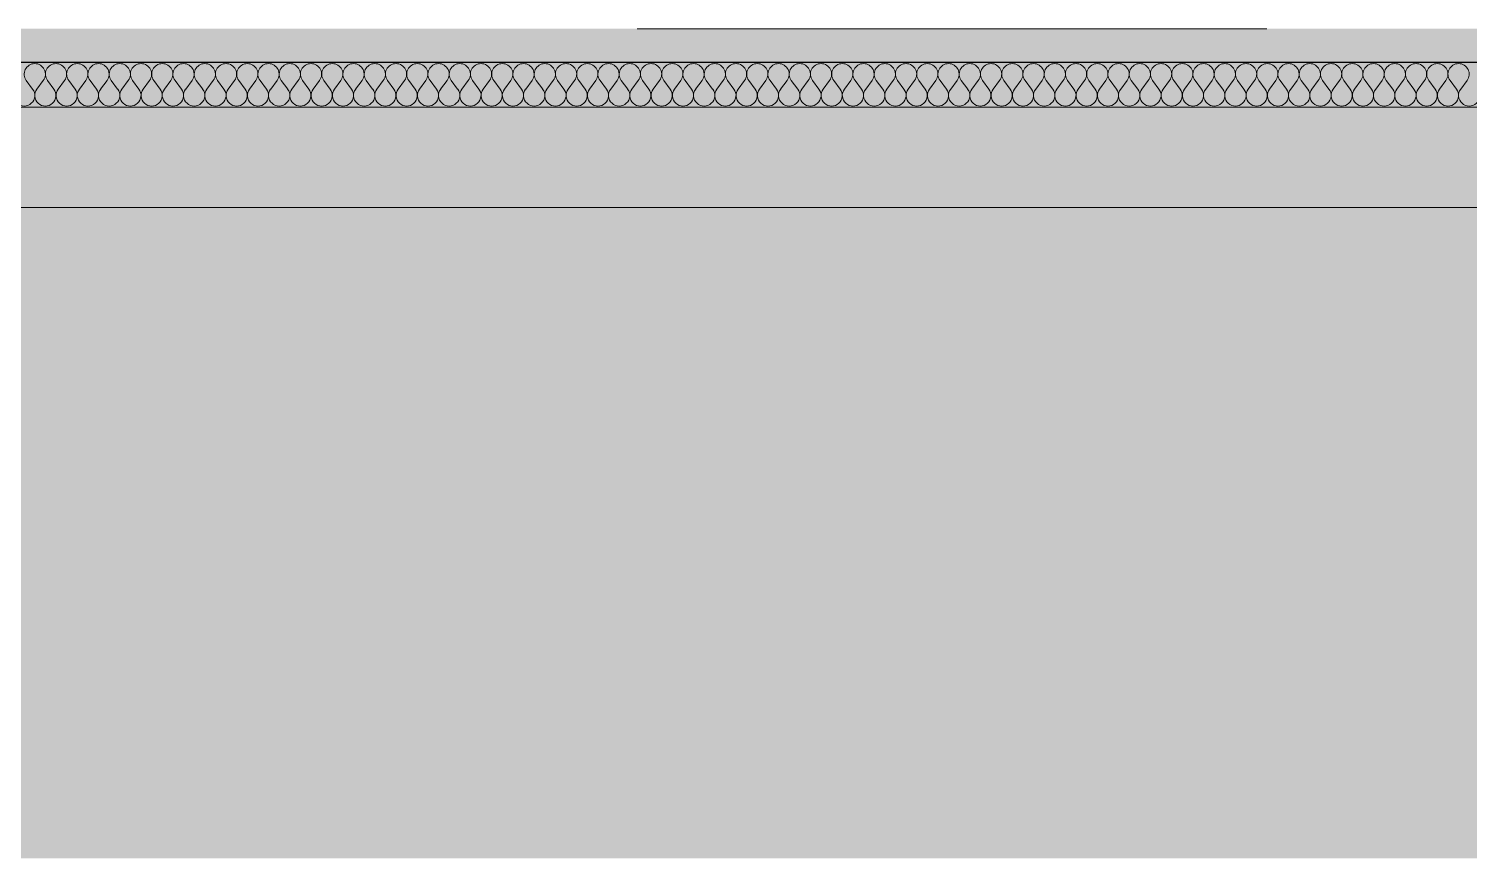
# Model space of a CAD drawing. Header units: millimetres. Extents: x -46169 to 174149, y -86316 to 18123.
# Drawn here: x 118175 to 121403, y -86316 to -84458 of the extents above; entities that cross this region are included whole.
import ezdxf

# ---------------------------------------------------------------- set-up
doc = ezdxf.new("R2010")
doc.units = ezdxf.units.MM
doc.header["$MEASUREMENT"] = 0
doc.linetypes.add('Dashed', pattern=[2822.222233, 1411.111116, -1411.111116])
doc.linetypes.add('Wipeout_Contour', pattern=[1000, 0, -1000])
doc.layers.add('A04_A04_1_A-35-M_FFE_Sanitary', color=7, linetype='Continuous')
doc.layers.add('A04_A04_1_New_A-20-M_Floor_Slab', color=7, linetype='Continuous')
for name, color, linetype, lineweight, true_color in [('A04_A04_1_A-35-M_FFE_Sanitary_Pen_No__105', 7, 'Continuous', 15, 0xa6a6a6), ('A04_A04_1_New_A-20-M_Floor_Slab_Pen_No__107', 7, 'Continuous', 15, 0xa6a6a6), ('A04_A04_1_New_A-20-M_Floor_Slab_Pen_No__109', 7, 'Continuous', 15, 0xa6a6a6), ('A04_A04_1_New_A-20-M_Floor_Slab_Pen_No__147', 7, 'Continuous', 0, 0x606060), ('A04_A04_1_New_A-20-M_Floor_Slab_Pen_No__162', 7, 'Continuous', 0, 0xe47200)]:
    doc.layers.add(name, color=color, linetype=linetype, lineweight=lineweight, true_color=true_color)
doc.layers.add('A04_A04_1_A-95-P_Drawing_Pen_No__84', color=8, linetype='Continuous', lineweight=20)
doc.layers.add('A04_A04_1_New_A-20-M_Floor_Slab_Pen_No__1', color=7, linetype='Continuous', lineweight=13)

# ---------------------------------------------------------------- blocks, each defined once
blk = doc.blocks.new('*X21', base_point=(139020.8, -92453.4))
at = {"layer": 'A04_A04_1_New_A-20-M_Floor_Slab_Pen_No__107', "linetype": 'Continuous'}
for p, q in [((118183.8, -84592.9), (118169.6, -84573.9)), ((118193.4, -84592.9), (118207.6, -84573.9)), ((118231.5, -84592.9), (118217.2, -84573.9)), ((118241, -84592.9), (118255.3, -84573.9)), ((118279.1, -84592.9), (118264.8, -84573.9)), ((118288.6, -84592.9), (118302.9, -84573.9)), ((118326.7, -84592.9), (118312.4, -84573.9)), ((118336.2, -84592.9), (118350.5, -84573.9)), ((118374.3, -84592.9), (118360, -84573.9)), ((118383.8, -84592.9), (118398.1, -84573.9)), ((118421.9, -84592.9), (118407.6, -84573.9)), ((118431.5, -84592.9), (118445.7, -84573.9)), ((118469.5, -84592.9), (118455.3, -84573.9)), ((118479.1, -84592.9), (118493.4, -84573.9)), ((118517.2, -84592.9), (118502.9, -84573.9)), ((118526.7, -84592.9), (118541, -84573.9)), ((118564.8, -84592.9), (118550.5, -84573.9)), ((118574.3, -84592.9), (118588.6, -84573.9)), ((118612.4, -84592.9), (118598.1, -84573.9)), ((118621.9, -84592.9), (118636.2, -84573.9)), ((118660, -84592.9), (118645.7, -84573.9)), ((118669.6, -84592.9), (118683.8, -84573.9)), ((118707.6, -84592.9), (118693.4, -84573.9)), ((118717.2, -84592.9), (118731.5, -84573.9)), ((118755.3, -84592.9), (118741, -84573.9)), ((118764.8, -84592.9), (118779.1, -84573.9)), ((118802.9, -84592.9), (118788.6, -84573.9)), ((118812.4, -84592.9), (118826.7, -84573.9)), ((118850.5, -84592.9), (118836.2, -84573.9)), ((118860, -84592.9), (118874.3, -84573.9)), ((118898.1, -84592.9), (118883.8, -84573.9)), ((118907.6, -84592.9), (118921.9, -84573.9)), ((118945.7, -84592.9), (118931.5, -84573.9)), ((118955.3, -84592.9), (118969.6, -84573.9)), ((118993.4, -84592.9), (118979.1, -84573.9)), ((119002.9, -84592.9), (119017.2, -84573.9)), ((119041, -84592.9), (119026.7, -84573.9)), ((119050.5, -84592.9), (119064.8, -84573.9)), ((119088.6, -84592.9), (119074.3, -84573.9)), ((119098.1, -84592.9), (119112.4, -84573.9)), ((119136.2, -84592.9), (119121.9, -84573.9)), ((119145.7, -84592.9), (119160, -84573.9)), ((119183.8, -84592.9), (119169.6, -84573.9)), ((119193.4, -84592.9), (119207.6, -84573.9)), ((119231.5, -84592.9), (119217.2, -84573.9)), ((119241, -84592.9), (119255.3, -84573.9)), ((119279.1, -84592.9), (119264.8, -84573.9)), ((119288.6, -84592.9), (119302.9, -84573.9)), ((119326.7, -84592.9), (119312.4, -84573.9)), ((119336.2, -84592.9), (119350.5, -84573.9)), ((119374.3, -84592.9), (119360, -84573.9)), ((119383.8, -84592.9), (119398.1, -84573.9)), ((119421.9, -84592.9), (119407.6, -84573.9)), ((119431.5, -84592.9), (119445.7, -84573.9)), ((119469.6, -84592.9), (119455.3, -84573.9)), ((119479.1, -84592.9), (119493.4, -84573.9)), ((119517.2, -84592.9), (119502.9, -84573.9)), ((119526.7, -84592.9), (119541, -84573.9)), ((119564.8, -84592.9), (119550.5, -84573.9)), ((119574.3, -84592.9), (119588.6, -84573.9)), ((119612.4, -84592.9), (119598.1, -84573.9)), ((119621.9, -84592.9), (119636.2, -84573.9)), ((119660, -84592.9), (119645.7, -84573.9)), ((119669.5, -84592.9), (119683.8, -84573.9)), ((119707.6, -84592.9), (119693.4, -84573.9)), ((119717.2, -84592.9), (119731.5, -84573.9)), ((119755.3, -84592.9), (119741, -84573.9)), ((119764.8, -84592.9), (119779.1, -84573.9)), ((119802.9, -84592.9), (119788.6, -84573.9)), ((119812.4, -84592.9), (119826.7, -84573.9)), ((119850.5, -84592.9), (119836.2, -84573.9)), ((119860, -84592.9), (119874.3, -84573.9)), ((119898.1, -84592.9), (119883.8, -84573.9)), ((119907.6, -84592.9), (119921.9, -84573.9)), ((119945.7, -84592.9), (119931.5, -84573.9)), ((119955.3, -84592.9), (119969.6, -84573.9)), ((119993.4, -84592.9), (119979.1, -84573.9)), ((120002.9, -84592.9), (120017.2, -84573.9)), ((120041, -84592.9), (120026.7, -84573.9)), ((120050.5, -84592.9), (120064.8, -84573.9)), ((120088.6, -84592.9), (120074.3, -84573.9)), ((120098.1, -84592.9), (120112.4, -84573.9)), ((120136.2, -84592.9), (120121.9, -84573.9)), ((120145.7, -84592.9), (120160, -84573.9)), ((120183.8, -84592.9), (120169.5, -84573.9)), ((120193.4, -84592.9), (120207.6, -84573.9)), ((120231.5, -84592.9), (120217.2, -84573.9)), ((120241, -84592.9), (120255.3, -84573.9)), ((120279.1, -84592.9), (120264.8, -84573.9)), ((120288.6, -84592.9), (120302.9, -84573.9)), ((120326.7, -84592.9), (120312.4, -84573.9)), ((120336.2, -84592.9), (120350.5, -84573.9)), ((120374.3, -84592.9), (120360, -84573.9)), ((120383.8, -84592.9), (120398.1, -84573.9)), ((120421.9, -84592.9), (120407.6, -84573.9)), ((120431.5, -84592.9), (120445.7, -84573.9)), ((120469.6, -84592.9), (120455.3, -84573.9)), ((120479.1, -84592.9), (120493.4, -84573.9)), ((120517.2, -84592.9), (120502.9, -84573.9)), ((120526.7, -84592.9), (120541, -84573.9)), ((120564.8, -84592.9), (120550.5, -84573.9)), ((120574.3, -84592.9), (120588.6, -84573.9)), ((120612.4, -84592.9), (120598.1, -84573.9)), ((120621.9, -84592.9), (120636.2, -84573.9)), ((120660, -84592.9), (120645.7, -84573.9)), ((120669.5, -84592.9), (120683.8, -84573.9)), ((120707.6, -84592.9), (120693.4, -84573.9)), ((120717.2, -84592.9), (120731.5, -84573.9)), ((120755.3, -84592.9), (120741, -84573.9)), ((120764.8, -84592.9), (120779.1, -84573.9)), ((120802.9, -84592.9), (120788.6, -84573.9)), ((120812.4, -84592.9), (120826.7, -84573.9)), ((120850.5, -84592.9), (120836.2, -84573.9)), ((120860, -84592.9), (120874.3, -84573.9)), ((120898.1, -84592.9), (120883.8, -84573.9)), ((120907.6, -84592.9), (120921.9, -84573.9)), ((120945.7, -84592.9), (120931.5, -84573.9)), ((120955.3, -84592.9), (120969.6, -84573.9)), ((120993.4, -84592.9), (120979.1, -84573.9)), ((121002.9, -84592.9), (121017.2, -84573.9)), ((121041, -84592.9), (121026.7, -84573.9)), ((121050.5, -84592.9), (121064.8, -84573.9)), ((121088.6, -84592.9), (121074.3, -84573.9)), ((121098.1, -84592.9), (121112.4, -84573.9)), ((121136.2, -84592.9), (121121.9, -84573.9)), ((121145.7, -84592.9), (121160, -84573.9)), ((121183.8, -84592.9), (121169.5, -84573.9)), ((121193.4, -84592.9), (121207.6, -84573.9)), ((121231.5, -84592.9), (121217.2, -84573.9)), ((121241, -84592.9), (121255.3, -84573.9)), ((121279.1, -84592.9), (121264.8, -84573.9)), ((121288.6, -84592.9), (121302.9, -84573.9)), ((121326.7, -84592.9), (121312.4, -84573.9)), ((121336.2, -84592.9), (121350.5, -84573.9)), ((121374.3, -84592.9), (121360, -84573.9)), ((121383.8, -84592.9), (121398.1, -84573.9))]:
    blk.add_line(p, q, dxfattribs=at)
for centre, start, end in [((118188.6, -84559.6), 90, 216.8699), ((118188.6, -84559.6), 323.1301, 90), ((118236.2, -84559.6), 90, 216.8699), ((118236.2, -84559.6), 323.1301, 90), ((118283.8, -84559.6), 90, 216.8699), ((118283.8, -84559.6), 323.1301, 90), ((118331.5, -84559.6), 90, 216.8699), ((118331.5, -84559.6), 323.1301, 90), ((118379.1, -84559.6), 90, 216.8699), ((118379.1, -84559.6), 323.1301, 90), ((118426.7, -84559.6), 90, 216.8699), ((118426.7, -84559.6), 323.1301, 90), ((118474.3, -84559.6), 90, 216.8699), ((118474.3, -84559.6), 323.1301, 90), ((118521.9, -84559.6), 90, 216.8699), ((118521.9, -84559.6), 323.1301, 90), ((118569.6, -84559.6), 90, 216.8699), ((118569.6, -84559.6), 323.1301, 90), ((118617.2, -84559.6), 90, 216.8699), ((118617.2, -84559.6), 323.1301, 90), ((118664.8, -84559.6), 90, 216.8699), ((118664.8, -84559.6), 323.1301, 90), ((118712.4, -84559.6), 90, 216.8699), ((118712.4, -84559.6), 323.1301, 90), ((118760, -84559.6), 90, 216.8699), ((118760, -84559.6), 323.1301, 90), ((118807.6, -84559.6), 90, 216.8699), ((118807.6, -84559.6), 323.1301, 90), ((118855.3, -84559.6), 90, 216.8699), ((118855.3, -84559.6), 323.1301, 90), ((118902.9, -84559.6), 90, 216.8699), ((118902.9, -84559.6), 323.1301, 90), ((118950.5, -84559.6), 90, 216.8699), ((118950.5, -84559.6), 323.1301, 90), ((118998.1, -84559.6), 90, 216.8699), ((118998.1, -84559.6), 323.1301, 90), ((119045.7, -84559.6), 90, 216.8699), ((119045.7, -84559.6), 323.1301, 90), ((119093.4, -84559.6), 90, 216.8699), ((119093.4, -84559.6), 323.1301, 90), ((119141, -84559.6), 90, 216.8699), ((119141, -84559.6), 323.1301, 90), ((119188.6, -84559.6), 90, 216.8699), ((119188.6, -84559.6), 323.1301, 90), ((119236.2, -84559.6), 90, 216.8699), ((119236.2, -84559.6), 323.1301, 90), ((119283.8, -84559.6), 90, 216.8699), ((119283.8, -84559.6), 323.1301, 90), ((119331.5, -84559.6), 90, 216.8699), ((119331.5, -84559.6), 323.1301, 90), ((119379.1, -84559.6), 90, 216.8699), ((119379.1, -84559.6), 323.1301, 90), ((119426.7, -84559.6), 90, 216.8699), ((119426.7, -84559.6), 323.1301, 90), ((119474.3, -84559.6), 90, 216.8699), ((119474.3, -84559.6), 323.1301, 90), ((119521.9, -84559.6), 90, 216.8699), ((119521.9, -84559.6), 323.1301, 90), ((119569.6, -84559.6), 90, 216.8699), ((119569.6, -84559.6), 323.1301, 90), ((119617.2, -84559.6), 90, 216.8699), ((119617.2, -84559.6), 323.1301, 90), ((119664.8, -84559.6), 90, 216.8699), ((119664.8, -84559.6), 323.1301, 90), ((119712.4, -84559.6), 90, 216.8699), ((119712.4, -84559.6), 323.1301, 90), ((119760, -84559.6), 90, 216.8699), ((119760, -84559.6), 323.1301, 90), ((119807.6, -84559.6), 90, 216.8699), ((119807.6, -84559.6), 323.1301, 90), ((119855.3, -84559.6), 90, 216.8699), ((119855.3, -84559.6), 323.1301, 90), ((119902.9, -84559.6), 90, 216.8699), ((119902.9, -84559.6), 323.1301, 90), ((119950.5, -84559.6), 90, 216.8699), ((119950.5, -84559.6), 323.1301, 90), ((119998.1, -84559.6), 90, 216.8699), ((119998.1, -84559.6), 323.1301, 90), ((120045.7, -84559.6), 90, 216.8699), ((120045.7, -84559.6), 323.1301, 90), ((120093.4, -84559.6), 90, 216.8699), ((120093.4, -84559.6), 323.1301, 90), ((120141, -84559.6), 90, 216.8699), ((120141, -84559.6), 323.1301, 90), ((120188.6, -84559.6), 90, 216.8699), ((120188.6, -84559.6), 323.1301, 90), ((120236.2, -84559.6), 90, 216.8699), ((120236.2, -84559.6), 323.1301, 90), ((120283.8, -84559.6), 90, 216.8699), ((120283.8, -84559.6), 323.1301, 90), ((120331.5, -84559.6), 90, 216.8699), ((120331.5, -84559.6), 323.1301, 90), ((120379.1, -84559.6), 90, 216.8699), ((120379.1, -84559.6), 323.1301, 90), ((120426.7, -84559.6), 90, 216.8699), ((120426.7, -84559.6), 323.1301, 90), ((120474.3, -84559.6), 90, 216.8699), ((120474.3, -84559.6), 323.1301, 90), ((120521.9, -84559.6), 90, 216.8699), ((120521.9, -84559.6), 323.1301, 90), ((120569.6, -84559.6), 90, 216.8699), ((120569.6, -84559.6), 323.1301, 90), ((120617.2, -84559.6), 90, 216.8699), ((120617.2, -84559.6), 323.1301, 90), ((120664.8, -84559.6), 90, 216.8699), ((120664.8, -84559.6), 323.1301, 90), ((120712.4, -84559.6), 90, 216.8699), ((120712.4, -84559.6), 323.1301, 90), ((120760, -84559.6), 90, 216.8699), ((120760, -84559.6), 323.1301, 90), ((120807.6, -84559.6), 90, 216.8699), ((120807.6, -84559.6), 323.1301, 90), ((120855.3, -84559.6), 90, 216.8699), ((120855.3, -84559.6), 323.1301, 90), ((120902.9, -84559.6), 90, 216.8699), ((120902.9, -84559.6), 323.1301, 90), ((120950.5, -84559.6), 90, 216.8699), ((120950.5, -84559.6), 323.1301, 90), ((120998.1, -84559.6), 90, 216.8699), ((120998.1, -84559.6), 323.1301, 90), ((121045.7, -84559.6), 90, 216.8699), ((121045.7, -84559.6), 323.1301, 90), ((121093.4, -84559.6), 90, 216.8699), ((121093.4, -84559.6), 323.1301, 90), ((121141, -84559.6), 90, 216.8699), ((121141, -84559.6), 323.1301, 90), ((121188.6, -84559.6), 90, 216.8699), ((121188.6, -84559.6), 323.1301, 90), ((121236.2, -84559.6), 90, 216.8699), ((121236.2, -84559.6), 323.1301, 90), ((121283.8, -84559.6), 90, 216.8699), ((121283.8, -84559.6), 323.1301, 90), ((121331.5, -84559.6), 90, 216.8699), ((121331.5, -84559.6), 323.1301, 90), ((121379.1, -84559.6), 90, 216.8699), ((121379.1, -84559.6), 323.1301, 90), ((118164.8, -84607.2), 143.1301, 36.8699), ((118212.4, -84607.2), 143.1301, 36.8699), ((118260, -84607.2), 143.1301, 36.8699), ((118307.6, -84607.2), 143.1301, 36.8699), ((118355.3, -84607.2), 143.1301, 36.8699), ((118402.9, -84607.2), 143.1301, 36.8699), ((118450.5, -84607.2), 143.1301, 36.8699), ((118498.1, -84607.2), 143.1301, 36.8699), ((118545.7, -84607.2), 143.1301, 36.8699), ((118593.4, -84607.2), 143.1301, 36.8699), ((118641, -84607.2), 143.1301, 36.8699), ((118688.6, -84607.2), 143.1301, 36.8699), ((118736.2, -84607.2), 143.1301, 36.8699), ((118783.8, -84607.2), 143.1301, 36.8699), ((118831.5, -84607.2), 143.1301, 36.8699), ((118879.1, -84607.2), 143.1301, 36.8699), ((118926.7, -84607.2), 143.1301, 36.8699), ((118974.3, -84607.2), 143.1301, 36.8699), ((119021.9, -84607.2), 143.1301, 36.8699), ((119069.6, -84607.2), 143.1301, 36.8699), ((119117.2, -84607.2), 143.1301, 36.8699), ((119164.8, -84607.2), 143.1301, 36.8699), ((119212.4, -84607.2), 143.1301, 36.8699), ((119260, -84607.2), 143.1301, 36.8699), ((119307.6, -84607.2), 143.1301, 36.8699), ((119355.3, -84607.2), 143.1301, 36.8699), ((119402.9, -84607.2), 143.1301, 36.8699), ((119450.5, -84607.2), 143.1301, 36.8699), ((119498.1, -84607.2), 143.1301, 36.8699), ((119545.7, -84607.2), 143.1301, 36.8699), ((119593.4, -84607.2), 143.1301, 36.8699), ((119641, -84607.2), 143.1301, 36.8699), ((119688.6, -84607.2), 143.1301, 36.8699), ((119736.2, -84607.2), 143.1301, 36.8699), ((119783.8, -84607.2), 143.1301, 36.8699), ((119831.5, -84607.2), 143.1301, 36.8699), ((119879.1, -84607.2), 143.1301, 36.8699), ((119926.7, -84607.2), 143.1301, 36.8699), ((119974.3, -84607.2), 143.1301, 36.8699), ((120021.9, -84607.2), 143.1301, 36.8699), ((120069.6, -84607.2), 143.1301, 36.8699), ((120117.2, -84607.2), 143.1301, 36.8699), ((120164.8, -84607.2), 143.1301, 36.8699), ((120212.4, -84607.2), 143.1301, 36.8699), ((120260, -84607.2), 143.1301, 36.8699), ((120307.6, -84607.2), 143.1301, 36.8699), ((120355.3, -84607.2), 143.1301, 36.8699), ((120402.9, -84607.2), 143.1301, 36.8699), ((120450.5, -84607.2), 143.1301, 36.8699), ((120498.1, -84607.2), 143.1301, 36.8699), ((120545.7, -84607.2), 143.1301, 36.8699), ((120593.4, -84607.2), 143.1301, 36.8699), ((120641, -84607.2), 143.1301, 36.8699), ((120688.6, -84607.2), 143.1301, 36.8699), ((120736.2, -84607.2), 143.1301, 36.8699), ((120783.8, -84607.2), 143.1301, 36.8699), ((120831.5, -84607.2), 143.1301, 36.8699), ((120879.1, -84607.2), 143.1301, 36.8699), ((120926.7, -84607.2), 143.1301, 36.8699), ((120974.3, -84607.2), 143.1301, 36.8699), ((121021.9, -84607.2), 143.1301, 36.8699), ((121069.6, -84607.2), 143.1301, 36.8699), ((121117.2, -84607.2), 143.1301, 36.8699), ((121164.8, -84607.2), 143.1301, 36.8699), ((121212.4, -84607.2), 143.1301, 36.8699), ((121260, -84607.2), 143.1301, 36.8699), ((121307.6, -84607.2), 143.1301, 36.8699), ((121355.3, -84607.2), 143.1301, 36.8699), ((121402.9, -84607.2), 143.1301, 36.8699)]:
    blk.add_arc(centre, 23.8, start, end, dxfattribs=at)

msp = doc.modelspace()

# ---------------------------------------------------------------- hatches: boundary and pattern name
at = {"layer": 'A04_A04_1_New_A-20-M_Floor_Slab_Pen_No__109', "linetype": 'Continuous'}
msp.add_hatch(color=256, dxfattribs=at).paths.add_polyline_path([(131120.2, -84457.9), (108093.4, -84457.9), (108093.4, -84532.9), (131120.2, -84532.9)])
at = {"layer": 'A04_A04_1_New_A-20-M_Floor_Slab_Pen_No__162', "linetype": 'Continuous'}
msp.add_hatch(color=256, dxfattribs=at).paths.add_polyline_path([(131120.2, -84532.9), (108093.4, -84532.9), (108093.4, -84533.4), (131120.2, -84533.4)])

# ---------------------------------------------------------------- linework, layer by layer
at = {"layer": 'A04_A04_1_A-35-M_FFE_Sanitary_Pen_No__105', "linetype": 'Dashed'}
msp.add_line((105427.1, -84457.9), (131120.2, -84457.9), dxfattribs=at)
at = {"layer": 'A04_A04_1_New_A-20-M_Floor_Slab_Pen_No__1', "linetype": 'Continuous'}
msp.add_line((131120.2, -84858.4), (108093.4, -84858.4), dxfattribs=at)

# ---------------------------------------------------------------- next in the draw order: wipeouts: each hides what was drawn before it
at = {"color": 254, "linetype": 'Wipeout_Contour', "lineweight": 0, "ltscale": 586576.796718}
msp.add_wipeout([(131120.2, -84533.4), (108093.4, -84533.4), (108093.4, -84633.4), (131120.2, -84633.4)], dxfattribs=at).dxf.layer = 'A04_A04_1_New_A-20-M_Floor_Slab'

# ---------------------------------------------------------------- next in the draw order: hatches: boundary and pattern name
at = {"layer": 'A04_A04_1_A-95-P_Drawing_Pen_No__84', "linetype": 'Continuous'}
msp.add_hatch(color=256, dxfattribs=at).paths.add_polyline_path([(101134.2, -84457.9), (101134.2, -86316.2), (131120.2, -86316.2), (131120.2, -84457.9)])
at = {"layer": 'A04_A04_1_New_A-20-M_Floor_Slab_Pen_No__147', "linetype": 'Continuous'}
msp.add_hatch(color=256, dxfattribs=at).paths.add_polyline_path([(131120.2, -84633.4), (108093.4, -84633.4), (108093.4, -84858.4), (131120.2, -84858.4)])

# ---------------------------------------------------------------- next in the draw order: linework, layer by layer
at = {"layer": 'A04_A04_1_New_A-20-M_Floor_Slab_Pen_No__1', "linetype": 'Continuous'}
for p, q in [((131120.2, -84532.9), (108093.4, -84532.9)), ((131120.2, -84533.4), (108093.4, -84533.4)), ((131120.2, -84633.4), (108093.4, -84633.4))]:
    msp.add_line(p, q, dxfattribs=at)

# ---------------------------------------------------------------- next in the draw order: block references
at = {"layer": 'A04_A04_1_A-35-M_FFE_Sanitary'}
msp.add_blockref('*X21', (139020.8, -92453.4), dxfattribs=at)

doc.saveas('drawing.dxf')
